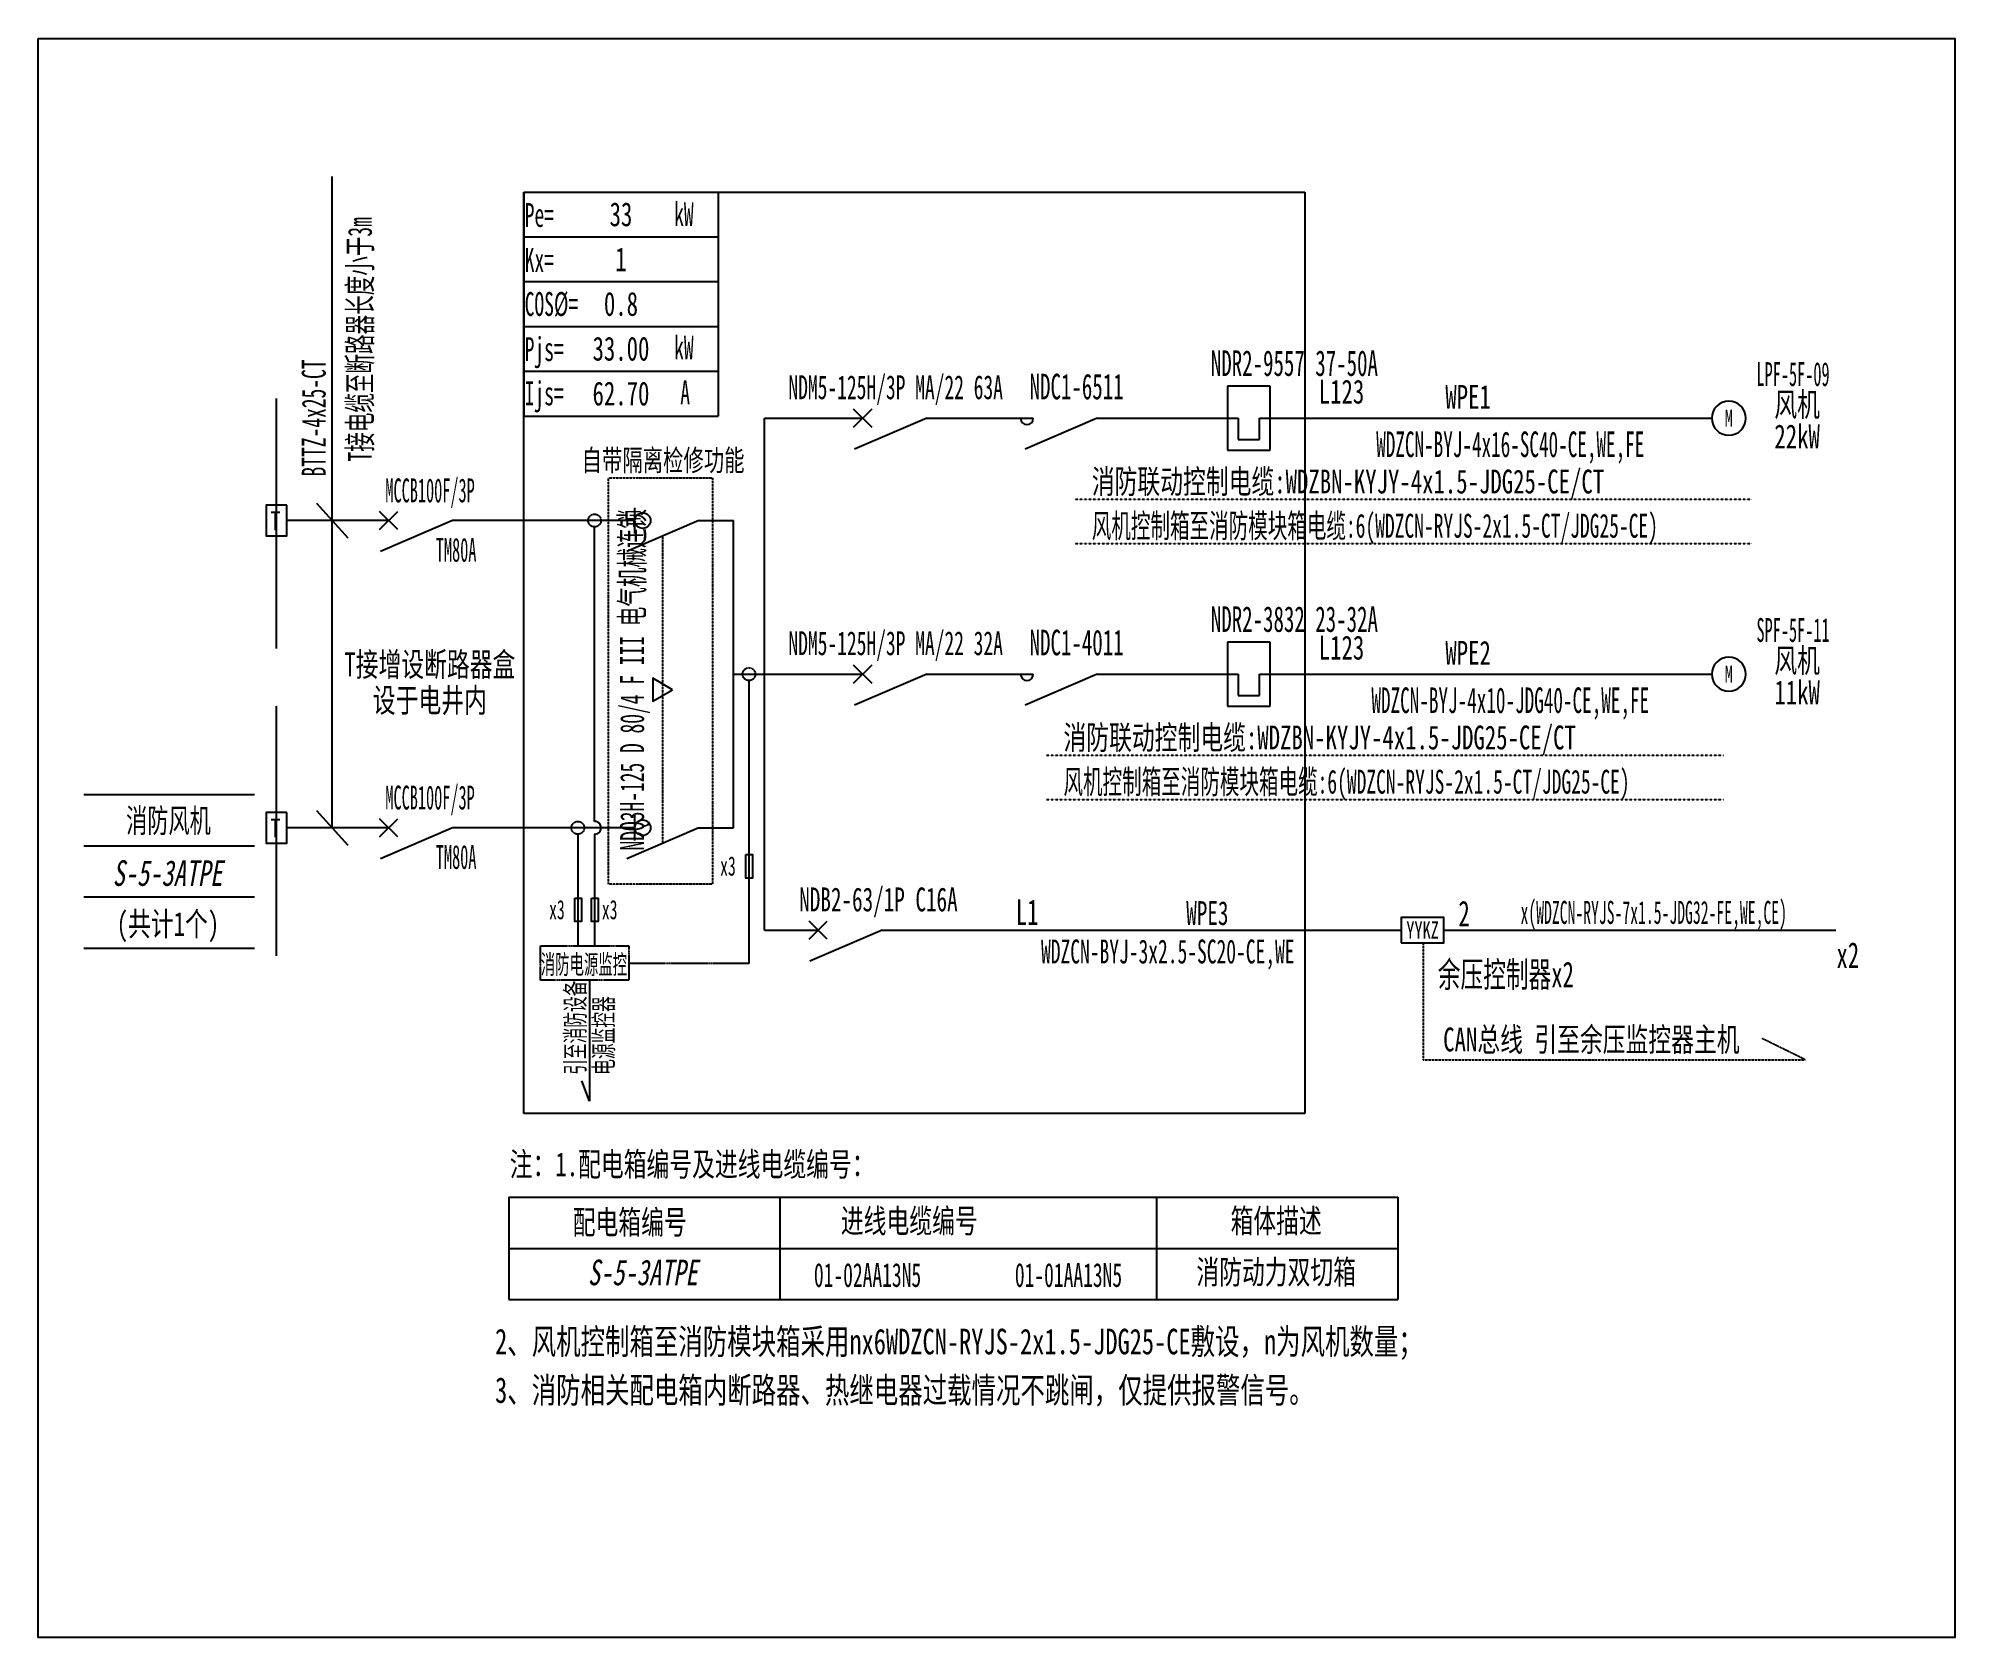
# Model space of a CAD drawing. Extents: x 403668 to 405882, y 333920 to 335768.
import ezdxf
from ezdxf.enums import TextEntityAlignment as Align

# ---------------------------------------------------------------- set-up
doc = ezdxf.new("R2010")
doc.units = 0
doc.header["$MEASUREMENT"] = 0
for name, pattern in [('_点划线L', [1.9, 1.5, -0.17, 0.06, -0.17]), ('DASH', [0.35, 0.25, -0.1]), ('DASHDOT', [1, 0.5, -0.25, 0, -0.25]), ('DASHED', [0.75, 0.5, -0.25])]:
    doc.linetypes.add(name, pattern=pattern)
for name, color, linetype in [('D_E_Eqpm(强电设备)', 100, 'Continuous'), ('D_E_Eqpm（强电设备）', 100, 'Continuous'), ('D_E_Text(强电文字)', 51, 'Continuous'), ('D_E_Text（强电文字）', 51, 'Continuous'), ('D_E_Wire(强电线缆)', 10, 'Continuous'), ('D_E_WireEm（强电应急照明线缆）', 10, 'DASHED'), ('D_E_Wire（强电线缆）', 10, 'Continuous'), ('D_Em_Eqpm（消防设备）', 100, 'Continuous'), ('D_T_TableDim（表格尺寸）', 255, 'Continuous'), ('DQ_Eqpm', 100, 'Continuous'), ('E_E_Text（强电文字）', 51, 'Continuous'), ('系统图', 220, 'Continuous')]:
    doc.layers.add(name, color=color, linetype=linetype)
doc.styles.add('$1$电气', font='', dxfattribs={"width": 0.7})
doc.styles.add('$1$电气箱', font='simhei.ttf', dxfattribs={"width": 0.8, "oblique": 10})
doc.styles.add('电气', font='', dxfattribs={"width": 0.7})
doc.styles.add('电气箱', font='simhei.ttf', dxfattribs={"width": 0.8, "oblique": 10})
doc.styles.get('$1$电气').set_extended_font_data('SimSun')
doc.styles.get('电气').set_extended_font_data('SimSun')

# ---------------------------------------------------------------- blocks, each defined once
blk = doc.blocks.new('T接箱')
at = {"layer": 'DQ_Eqpm'}
blk.add_lwpolyline([(313, 172), (73, 172), (73, -188), (313, -188)], close=True, dxfattribs=at)
at = {"layer": 'DQ_Eqpm', "color": 51, "style": '电气', "width": 0.8}
blk.add_text('T', height=220, dxfattribs=at).set_placement((120, -121))
blk = doc.blocks.new('1')
at = {"layer": 'D_E_Eqpm(强电设备)'}
for p, q in [((-314387, 61832), (-314387, 61082)), ((-313887, 61832), (-314387, 61832)), ((-313887, 61082), (-313887, 61832)), ((-314262, 61457), (-314262, 61207)), ((-314012, 61207), (-314012, 61457)), ((-314262, 61207), (-314012, 61207)), ((-314387, 61082), (-313887, 61082))]:
    blk.add_line(p, q, dxfattribs=at)
blk = doc.blocks.new('A$C670F4C17')
at = {"layer": 'D_E_Wire（强电线缆）', "linetype": 'DASHDOT', "ltscale": 0.5}
blk.add_line((0, 0), (7936, 0), dxfattribs=at)
at = {"layer": 'D_E_Text（强电文字）', "style": '电气', "width": 0.7}
blk.add_text('消防联动控制电缆:WDZBN-KYJY-4x1.5-JDG25-CE/CT', height=280, dxfattribs=at).set_placement((198, 68))
blk = doc.blocks.new('A$C70CE04DF')
at = {"layer": 'D_E_Wire（强电线缆）', "linetype": 'DASHDOT', "ltscale": 0.5}
blk.add_line((0, 0), (7936, 0), dxfattribs=at)
at = {"layer": 'D_E_Text（强电文字）', "style": '电气', "width": 0.6}
blk.add_text('风机控制箱至消防模块箱电缆:6(WDZCN-RYJS-2x1.5-CT/JDG25-CE)', height=280, dxfattribs=at).set_placement((198, 68))
blk = doc.blocks.new('电机')
at = {"layer": 'D_E_Eqpm（强电设备）'}
for start, end in [(90, 180), (180, 270), (0, 90), (270, 0)]:
    blk.add_arc((0, 0), 200, start, end, dxfattribs=at)
at = {"layer": 'D_E_Eqpm（强电设备）', "color": 51, "style": '电气', "width": 0.7}
blk.add_text('M', height=200, dxfattribs=at).set_placement((0, 0), align=Align.MIDDLE)

msp = doc.modelspace()

# ---------------------------------------------------------------- linework, layer by layer
at = {"linetype": 'DASHED'}
for p, q in [((404228.9, 334525.9, 0), (404228.9, 335589.9, 0)), ((404228.9, 335589.9, 0), (405130.8, 335589.9, 0)), ((405130.8, 335589.9, 0), (405130.8, 334525.9, 0)), ((405130.8, 334525.9, 0), (404228.9, 334525.9, 0))]:
    msp.add_line(p, q, dxfattribs=at)
at = {"layer": 'D_E_Eqpm(强电设备)', "color": 100}
for p, q in [((404609.7, 335318.4, 0), (404630.6, 335339.3, 0)), ((404630.6, 335318.4, 0), (404609.7, 335339.3, 0)), ((404630.6, 335339.3, 0), (404609.7, 335318.4, 0)), ((404609.7, 335339.3, 0), (404630.6, 335318.4, 0)), ((404694.1, 335328.8, 0), (404610.6, 335293, 0)), ((404891.2, 335328.8, 0), (404807.7, 335293, 0)), ((404609.7, 335022.7, 0), (404630.6, 335043.6, 0)), ((404630.6, 335022.7, 0), (404609.7, 335043.6, 0)), ((404630.6, 335043.6, 0), (404609.7, 335022.7, 0)), ((404609.7, 335043.6, 0), (404630.6, 335022.7, 0)), ((404694.1, 335033.2, 0), (404610.6, 334997.4, 0)), ((404891.2, 335033.2, 0), (404807.7, 334997.4, 0))]:
    msp.add_line(p, q, dxfattribs=at)
for centre in [(404809.9, 335328.8, 0), (404809.9, 335033.2, 0)]:
    msp.add_arc(centre, 7.39, 180, 0, dxfattribs=at)
at = {"layer": 'D_E_Eqpm（强电设备）'}
for p, q in [((404083.1, 335200.1, 0), (404062.2, 335221, 0)), ((404062.2, 335200.1, 0), (404083.1, 335221, 0)), ((404357.1, 335195.8, 0), (404357.1, 335225.3, 0)), ((404146.5, 335210.6, 0), (404063.1, 335174.8, 0)), ((404431, 335210.6, 0), (404347.6, 335174.8, 0)), ((404083.1, 334845.3, 0), (404062.2, 334866.2, 0)), ((404062.2, 334845.3, 0), (404083.1, 334866.2, 0)), ((404357.1, 334841, 0), (404357.1, 334870.6, 0)), ((404146.5, 334855.8, 0), (404063.1, 334820, 0)), ((404431, 334855.8, 0), (404347.6, 334820, 0)), ((404558.2, 334727.1, 0), (404579.1, 334748, 0)), ((404579.1, 334727.1, 0), (404558.2, 334748, 0)), ((404558.2, 334727.1, 0), (404579.1, 334748, 0)), ((404579.1, 334727.1, 0), (404558.2, 334748, 0)), ((404642.6, 334737.5, 0), (404559.2, 334701.8, 0)), ((404642.6, 334737.5, 0), (404559.2, 334701.8, 0))]:
    msp.add_line(p, q, dxfattribs=at)
at = {"layer": 'D_E_Eqpm（强电设备）', "linetype": 'DASH'}
msp.add_line((404389.3, 334837.9, 0), (404389.3, 335192.7, 0), dxfattribs=at)
at = {"layer": 'D_E_Eqpm（强电设备）', "elevation": 0}
msp.add_lwpolyline([(404400.7, 335015.3), (404377.9, 335028.5), (404377.9, 335002.1)], close=True, dxfattribs=at)
at = {"layer": 'D_E_Eqpm（强电设备）'}
for centre in [(404366.1, 335210.6, 0), (404366.1, 334855.8, 0)]:
    msp.add_circle(centre, 8.99, dxfattribs=at)
at = {"layer": 'D_E_Text（强电文字）'}
for p, q in [((404007.4, 334855.8, 0), (404007.4, 335607.9, 0)), ((404228.9, 335589.9, 0), (404453.1, 335589.9, 0)), ((404228.9, 335589.9, 0), (404228.9, 335331.3, 0)), ((404453.1, 335589.9, 0), (404453.1, 335331.3, 0)), ((404228.9, 335538.2, 0), (404453.1, 335538.2, 0)), ((404228.9, 335486.5, 0), (404453.1, 335486.5, 0)), ((404228.9, 335434.7, 0), (404453.1, 335434.7, 0)), ((404228.9, 335383, 0), (404453.1, 335383, 0)), ((404228.9, 335331.3, 0), (404453.1, 335331.3, 0)), ((403989.4, 335230.6, 0), (404025.4, 335190.6, 0)), ((403989.4, 334875.8, 0), (404025.4, 334835.8, 0))]:
    msp.add_line(p, q, dxfattribs=at)
at = {"layer": 'D_E_Wire(强电线缆)', "color": 10}
for p, q in [((404506.7, 335328.8, 0), (404620.2, 335328.8, 0)), ((404694.1, 335328.8, 0), (404817.2, 335328.8, 0)), ((404891.2, 335328.8, 0), (405053.8, 335328.8, 0)), ((405078.4, 335328.8, 0), (405600.9, 335328.8, 0)), ((404506.7, 335033.2, 0), (404620.2, 335033.2, 0)), ((404694.1, 335033.2, 0), (404817.2, 335033.2, 0)), ((404891.2, 335033.2, 0), (405053.8, 335033.2, 0)), ((405078.4, 335033.2, 0), (405600.9, 335033.2, 0))]:
    msp.add_line(p, q, dxfattribs=at)
at = {"layer": 'D_E_WireEm（强电应急照明线缆）'}
for p, q in [((403943.1, 334707.9, 0), (403943.1, 334996.8, 0)), ((404072.6, 334855.8, 0), (403955, 334855.8, 0)), ((404357.1, 334855.8, 0), (404146.5, 334855.8, 0))]:
    msp.add_line(p, q, dxfattribs=at)
at = {"layer": 'D_E_Wire（强电线缆）'}
for p, q in [((403943.1, 335062.7, 0), (403943.1, 335351.5, 0)), ((404506.7, 334737.5, 0), (404506.7, 335328.8, 0)), ((404072.6, 335210.6, 0), (403955, 335210.6, 0)), ((404357.1, 335210.6, 0), (404146.5, 335210.6, 0)), ((404310.5, 334863.2, 0), (404310.5, 335203.2, 0)), ((404431, 335210.6, 0), (404470.9, 335210.6, 0)), ((404470.9, 334855.8, 0), (404470.9, 335210.6, 0)), ((404470.9, 335033.2, 0), (404506.7, 335033.2, 0)), ((404488.8, 335025.8, 0), (404488.8, 334698.9, 0)), ((404291.2, 334848.4, 0), (404291.2, 334719.3, 0)), ((404310.5, 334848.4, 0), (404310.5, 334719.3, 0)), ((404431, 334855.8, 0), (404470.9, 334855.8, 0)), ((404506.7, 334737.5, 0), (404568.7, 334737.5, 0)), ((404642.6, 334737.5, 0), (405242.2, 334737.5, 0)), ((405291.5, 334737.5, 0), (405744.3, 334737.5, 0)), ((404304.5, 334679.9, 0), (404304.5, 334540.1, 0)), ((404304.5, 334540.1, 0), (404295.7, 334563.6, 0))]:
    msp.add_line(p, q, dxfattribs=at)
at = {"layer": 'D_E_Wire（强电线缆）', "linetype": 'DASH'}
for p, q in [((405267.6, 334722.8, 0), (405267.6, 334588, 0)), ((405708.8, 334588, 0), (405659.2, 334612.4, 0)), ((405267.6, 334588, 0), (405708.8, 334588, 0))]:
    msp.add_line(p, q, dxfattribs=at)
at = {"layer": 'D_E_Wire（强电线缆）', "linetype": '_点划线L'}
msp.add_line((404488.8, 334698.9, 0), (404350.1, 334698.9, 0), dxfattribs=at)
at = {"layer": 'D_E_Wire（强电线缆）', "linetype": 'DASH', "elevation": 0}
msp.add_lwpolyline([(404326.5, 335259.8), (404446.8, 335259.8), (404446.8, 334790.8), (404326.5, 334790.8)], close=True, dxfattribs=at)
at = {"layer": 'D_E_Wire（强电线缆）', "elevation": 0}
for points in [[(404485.2, 334825.1), (404492.9, 334825.1), (404492.9, 334797.8), (404485.2, 334797.8)], [(404287.6, 334774.7), (404295.4, 334774.7), (404295.4, 334747.4), (404287.6, 334747.4)], [(404306.8, 334774.7), (404314.6, 334774.7), (404314.6, 334747.4), (404306.8, 334747.4)]]:
    msp.add_lwpolyline(points, close=True, dxfattribs=at)
at = {"layer": 'D_E_Wire（强电线缆）', "linetype": '_点划线L', "elevation": 0}
msp.add_lwpolyline([(404248, 334719.3), (404350.1, 334719.3), (404350.1, 334679.9), (404248, 334679.9)], close=True, dxfattribs=at)
at = {"layer": 'D_E_Wire（强电线缆）', "linetype": '_点划线L'}
for centre in [(404310.5, 335210.6, 0), (404488.8, 335033.2, 0), (404291.2, 334855.8, 0)]:
    msp.add_circle(centre, 7.39, dxfattribs=at)
at = {"layer": 'D_E_Wire（强电线缆）'}
msp.add_arc((404310.5, 334855.8, 0), 7.39, 269.5766, 90, dxfattribs=at)
at = {"layer": 'D_Em_Eqpm（消防设备）', "elevation": 0}
msp.add_lwpolyline([(405242.2, 334722.8), (405291.5, 334722.8), (405291.5, 334752.3), (405242.2, 334752.3)], close=True, dxfattribs=at)
at = {"layer": 'D_T_TableDim（表格尺寸）', "color": 255}
for p, q in [((403720.6, 334894.3, 0), (403917.7, 334894.3, 0)), ((403720.6, 334835.1, 0), (403917.7, 334835.1, 0)), ((403720.6, 334776, 0), (403917.7, 334776, 0)), ((403720.6, 334716.9, 0), (403917.7, 334716.9, 0))]:
    msp.add_line(p, q, dxfattribs=at)
at = {"layer": 'D_T_TableDim（表格尺寸）', "ltscale": 3.5}
for p, q in [((404211.4, 334429.2, 0), (405238.4, 334429.2, 0)), ((404211.4, 334429.2, 0), (404211.4, 334311, 0)), ((404524.6, 334429.2, 0), (404524.6, 334311, 0)), ((404959.7, 334429.2, 0), (404959.7, 334311, 0)), ((405238.4, 334429.2, 0), (405238.4, 334311, 0)), ((404211.4, 334370.1, 0), (405238.4, 334370.1, 0)), ((404211.4, 334370.1, 0), (405238.4, 334370.1, 0)), ((404524.6, 334370.1, 0), (404524.6, 334311, 0)), ((404959.7, 334370.1, 0), (404959.7, 334311, 0)), ((404211.4, 334311, 0), (405238.4, 334311, 0))]:
    msp.add_line(p, q, dxfattribs=at)
at = {"layer": '系统图', "ltscale": 9973.992009}
msp.add_lwpolyline([(403668, 335767.5), (405881.5, 335767.5), (405881.5, 333920.5), (403668, 333920.5)], close=True, dxfattribs=at)

# ---------------------------------------------------------------- block references
at = {"layer": 'D_E_Eqpm(强电设备)', "color": 100, "xscale": 0.09854388543316463, "yscale": 0.09854388543316463, "zscale": 0.09854388543316463}
for p in [(436022.4, 329272.5, 0), (436022.4, 328976.9, 0)]:
    msp.add_blockref('1', p, dxfattribs=at)
at = {"layer": 'D_E_Eqpm（强电设备）', "xscale": 0.09854388543316463, "yscale": 0.09854388543316463, "zscale": 0.09854388543316463}
for name, p in [('电机', (405620.6, 335328.8, 0)), ('T接箱', (403924.1, 335211.4, 0)), ('电机', (405620.6, 335033.2, 0)), ('T接箱', (403924.1, 334856.6, 0))]:
    msp.add_blockref(name, p, dxfattribs=at)
at = {"layer": 'D_E_Wire（强电线缆）', "xscale": 0.09854388543316463, "yscale": 0.09854388543316463, "zscale": 0.09854388543316463}
for name, p in [('A$C670F4C17', (404865.3, 335235.2, 0)), ('A$C70CE04DF', (404865.3, 335184.1, 0)), ('A$C670F4C17', (404832.6, 334939.6, 0)), ('A$C70CE04DF', (404832.6, 334888.5, 0))]:
    msp.add_blockref(name, p, dxfattribs=at)

# ---------------------------------------------------------------- texts
at = {"layer": 'D_E_Text(强电文字)', "color": 51, "style": '电气', "width": 0.6}
for s, height, p in [('NDR2-9557 37-50A', 29.563, (405022.3, 335377.6, 0)), ('NDC1-6511', 29.56, (404813, 335350.6, 0)), ('NDR2-3832 23-32A', 29.563, (405022.3, 335082, 0)), ('NDC1-4011', 29.56, (404813, 335055, 0))]:
    msp.add_text(s, height=height, dxfattribs=at).set_placement(p)
at = {"layer": 'D_E_Text(强电文字)', "color": 51, "style": '电气', "width": 0.55}
for s, p in [('WDZCN-BYJ-4x16-SC40-CE,WE,FE', (405368.2, 335295.1, 0)), ('WDZCN-BYJ-4x10-JDG40-CE,WE,FE', (405368.2, 334999.5, 0))]:
    msp.add_text(s, height=29.563, dxfattribs=at).set_placement(p, align=Align.MIDDLE)
at = {"layer": 'D_E_Text（强电文字）', "linetype": 'Continuous', "style": '电气', "width": 0.6}
for s, height, p in [('Pe=', 27.59, (404229.8, 335549.7, 0)), ('kW', 27.59, (404402.4, 335550.7, 0)), ('Kx=', 27.59, (404229.8, 335497.8, 0)), ('COS%%C=', 27.59, (404229.8, 335446.9, 0)), ('Pjs=', 27.59, (404229.8, 335394.8, 0)), ('kW', 27.59, (404402.4, 335396.6, 0)), ('Ijs=', 27.59, (404229.8, 335343.7, 0)), ('A', 27.6, (404409.5, 335344.8, 0))]:
    msp.add_text(s, height=height, dxfattribs=at).set_placement(p)
at = {"layer": 'D_E_Text（强电文字）', "style": '电气', "width": 0.6}
for s, height, p in [('T接电缆至断路器长度小于3m', 27.592, (404053.2, 335278.8, 0)), ('BTTZ-4x25-CT', 27.592, (403999.9, 335261.5, 0)), ('引至消防设备', 22.17, (404299.2, 334570.5, 0)), ('电源监控器', 22.17, (404332, 334570.5, 0))]:
    msp.add_text(s, height=height, rotation=90, dxfattribs=at).set_placement(p)
at = {"layer": 'D_E_Text（强电文字）', "color": 51, "style": '电气', "width": 0.5}
for s, height, p in [('LPF-5F-09', 27.59, (405694.8, 335366, 0)), ('SPF-5F-11', 27.59, (405694.8, 335070.4, 0)), ('x(WDZCN-RYJS-7x1.5-JDG32-FE,WE,CE)', 26.607, (405533.9, 334744.8, 0))]:
    msp.add_text(s, height=height, dxfattribs=at).set_placement(p, align=Align.CENTER)
at = {"layer": 'D_E_Text（强电文字）'}
for s, height, style, width, p in [('NDM5-125H/3P MA/22 63A', 27.592, '电气', 0.6, (404658.3, 335362.3, 0)), ('风机', 27.59, '电气', 0.7, (405699.5, 335345.1, 0)), ('22kW', 27.59, '电气', 0.7, (405699.5, 335308.4, 0)), ('MCCB100F/3P', 27.592, '$1$电气', 0.5, (404120.5, 335243.2, 0)), ('TM80A', 27.59, '$1$电气', 0.5, (404150.6, 335176.6, 0)), ('NDM5-125H/3P MA/22 32A', 27.592, '电气', 0.6, (404658.3, 335066.7, 0)), ('T接增设断路器盒', 27.59, '电气', 0.7, (404120.2, 335045, 0)), ('风机', 27.59, '电气', 0.7, (405699.5, 335049.4, 0)), ('设于电井内', 27.59, '电气', 0.7, (404120.2, 335003.4, 0)), ('11kW', 27.59, '电气', 0.7, (405699.5, 335012.8, 0)), ('MCCB100F/3P', 27.592, '$1$电气', 0.5, (404120.5, 334888.5, 0)), ('消防风机', 27.59, '$1$电气', 0.65, (403818.3, 334864.6, 0)), ('TM80A', 27.59, '$1$电气', 0.5, (404150.6, 334821.9, 0)), ('NDB2-63/1P C16A', 27.592, '电气', 0.65, (404638.4, 334770.8, 0)), ('WDZCN-BYJ-3x2.5-SC20-CE,WE', 27.592, '电气', 0.6, (404972.6, 334709.6, 0)), ('CAN总线 引至余压监控器主机', 27.592, '电气', 0.7, (405461.9, 334612, 0)), ('配电箱编号', 27.59, '电气', 0.7, (404351.1, 334400.9, 0)), ('进线电缆编号', 27.59, '电气', 0.7, (404674, 334402.4, 0)), ('箱体描述', 27.59, '电气', 0.7, (405097.8, 334402.4, 0)), ('01-02AA13N5', 27.592, '电气', 0.6, (404625.8, 334339.1, 0)), ('01-01AA13N5', 27.592, '电气', 0.6, (404857.9, 334339.1, 0)), ('消防动力双切箱', 27.59, '电气', 0.7, (405097.8, 334343.3, 0))]:
    msp.add_text(s, height=height, dxfattribs=dict(at, style=style, width=width)).set_placement(p, align=Align.MIDDLE)
at = {"layer": 'D_E_Text（强电文字）', "style": '电气'}
for s, height, width, p in [('L123', 27.59, 0.7, (405147, 335345.7, 0)), ('自带隔离检修功能', 24.64, 0.7, (404295.5, 335267.9, 0)), ('L123', 27.59, 0.7, (405147, 335050.1, 0)), ('x3', 22.17, 0.6, (404455.5, 334800.6, 0)), ('x3', 22.17, 0.6, (404258, 334750.2, 0)), ('x3', 22.17, 0.6, (404318.9, 334750.2, 0)), ('消防电源监控', 22.17, 0.55, (404248.3, 334687, 0)), ('注：1.配电箱编号及进线电缆编号：', 27.592, 0.7, (404212.5, 334453.4, 0)), (' 2、风机控制箱至消防模块箱采用nx6WDZCN-RYJS-2x1.5-JDG25-CE敷设，n为风机数量；', 29.563, 0.7, (404181.5, 334247.7, 0)), (' 3、消防相关配电箱内断路器、热继电器过载情况不跳闸，仅提供报警信号。', 29.563, 0.7, (404181.5, 334191.6, 0))]:
    msp.add_text(s, height=height, dxfattribs=dict(at, width=width)).set_placement(p)
at = {"layer": 'D_E_Text（强电文字）', "color": 51, "style": '电气', "width": 0.7}
for s, p in [('WPE1', (405293.2, 335339.7, 0)), ('WPE2', (405293.2, 335044.1, 0))]:
    msp.add_text(s, height=27.59, dxfattribs=at).set_placement(p)
at = {"layer": 'D_E_Text（强电文字）', "style": '电气', "width": 0.6}
msp.add_text('NDQ3H-125 D 80/4 F III 电气机械连锁', height=27.592, rotation=90, dxfattribs=at).set_placement((404355.2, 335026.8, 0), align=Align.MIDDLE)
at = {"layer": 'D_E_Text（强电文字）', "color": 7, "style": '$1$电气箱', "oblique": 10, "width": 0.7}
msp.add_text('S-5-3ATPE', height=29.56, dxfattribs=at).set_placement((403817.2, 334803.5, 0), align=Align.MIDDLE)
at = {"layer": 'D_E_Text（强电文字）', "style": '$1$电气', "width": 0.7}
msp.add_text('(共计1个)', height=27.59, dxfattribs=at).set_placement((403817.7, 334731, 0), align=Align.CENTER)
at = {"layer": 'D_E_Text（强电文字）', "style": '电气箱', "oblique": 10, "width": 0.7}
msp.add_text('S-5-3ATPE', height=29.56, dxfattribs=at).set_placement((404366.2, 334342.3, 0), align=Align.MIDDLE)
at = {"layer": 'D_E_Text（强电文字）', "width": 224.167, "attachment_point": 5, "style": '电气'}
for s, insert, char_height in [('33', (404341, 335564.1, 0), 27.59), ('1', (404341, 335512.3, 0), 27.6), ('0.8', (404341, 335460.6, 0), 27.59), ('{\\C200;33.00}', (404341, 335408.9, 0), 27.592), ('{\\C200;62.70}', (404341, 335357.1, 0), 27.592)]:
    msp.add_mtext(s, dxfattribs=dict(at, insert=insert, char_height=char_height))
at = {"layer": 'D_Em_Eqpm（消防设备）', "color": 51, "style": '电气', "width": 0.7}
msp.add_text('YYKZ', height=19.71, dxfattribs=at).set_placement((405266.9, 334727.9, 0), align=Align.CENTER)
at = {"layer": 'E_E_Text（强电文字）', "linetype": 'Continuous', "style": '电气', "width": 0.65}
for s, height, p in [('L1', 29.56, (404797.1, 334743.5, 0)), ('2', 29.6, (405308.3, 334741.9, 0)), ('余压控制器x2', 29.56, (405284.5, 334671.7, 0)), ('x2', 29.56, (405745, 334694, 0))]:
    msp.add_text(s, height=height, dxfattribs=at).set_placement(p)
msp.add_text('WPE3', height=27.59, dxfattribs=at).set_placement((405018.3, 334743.5, 0), align=Align.CENTER)

doc.saveas('drawing.dxf')
